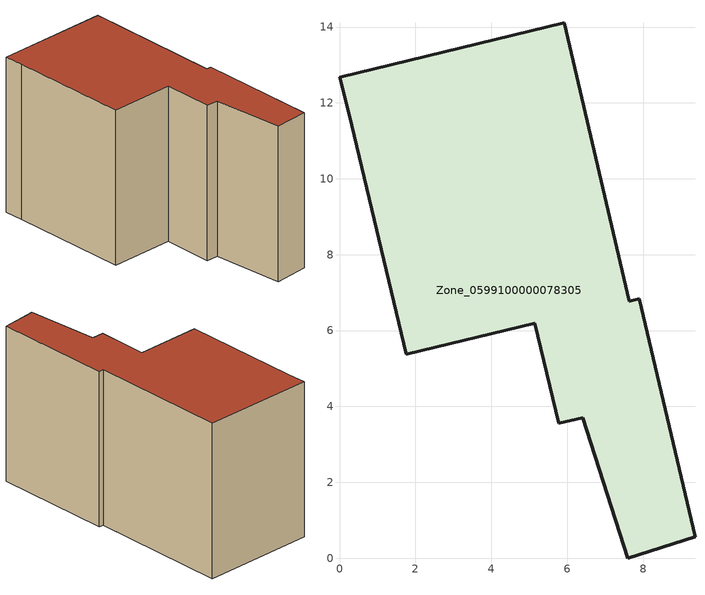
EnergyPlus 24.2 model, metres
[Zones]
Zone_0599100000078305
 floor ground (C_G): 5.78,3.56 5.15,6.19 1.76,5.37 0.26,11.69 0,12.68 5.93,14.11 7.63,6.78 7.9,6.84 9.37,0.57 7.6,0 6.42,3.69 z3.44
 wall outside (C_F): 7.63,6.78 5.93,14.11 0,12.68 0.26,11.69 1.76,5.37 5.15,6.19 5.78,3.56 6.42,3.69 7.6,0 9.37,0.57 7.9,6.84 7.63,6.78 z3.44:11.82
 roof outside (C_R): 9.37,0.57 7.9,6.84 7.63,6.78 5.93,14.11 0,12.68 0.26,11.69 1.76,5.37 5.15,6.19 5.78,3.56 6.42,3.69 7.6,0 z11.82
[BUILDING]
Pand.0599100000078305: North Axis=0; Terrain=City; Loads Convergence Tolerance Value=0.04; Temperature Convergence Tolerance Value=0.4; Solar Distribution=FullExterior; Maximum Number of Warmup Days=25; Minimum Number of Warmup Days=1
[Site:Location]
Rotterdam.The.Hague.AP_ZH_NLD Design_Conditions: Latitude=51.96; Longitude=4.45; Time Zone=1; Elevation=-4.5
[SITE:GROUNDTEMPERATURE:BUILDINGSURFACE]
18, 18, 18, 18, 18, 18, 18, 18, 18, 18, 18, 18
[MATERIAL] Thermal Absorptance=0.9; Solar Absorptance=0.7; Visible Absorptance=0.7
Name | Roughness | Thickness | Conductivity | Density | Specific Heat
G.TI.1946 | MediumSmooth | 0.15 | 1 | 540 | 1210
F.TI.1946 | Rough | 0.3 | 0.857143 | 1920 | 840
R.TI.1946 | MediumRough | 0.2 | 0.1 | 1500 | 1000
[CONSTRUCTION]
C_G: G.TI.1946
C_F: F.TI.1946
C_R: R.TI.1946
[ZONE]
Zone_0599100000078305: Type=1; Multiplier=1; Ceiling Height=Autocalculate; Volume=Autocalculate; Floor Area=autocalculate; Part of Total Floor Area=Yes
[ZONEINFILTRATION:DESIGNFLOWRATE]
Infil_Zone_0599100000078305: Zone or ZoneList or Space or SpaceList=Zone_0599100000078305; Schedule=AlwaysOn; Design Flow Rate Calculation Method=Flow/Area; Flow Rate per Floor Area=0.003; Constant Term Coefficient=1; Temperature Term Coefficient=0; Velocity Term Coefficient=0; Velocity Squared Term Coefficient=0
[HVACTEMPLATE:ZONE:IDEALLOADSAIRSYSTEM]
Zone_0599100000078305: Maximum Heating Supply Air Temperature=50; Minimum Cooling Supply Air Temperature=13; Maximum Heating Supply Air Humidity Ratio=0.0156; Minimum Cooling Supply Air Humidity Ratio=0.0077; Heating Limit=NoLimit; Cooling Limit=NoLimit; Dehumidification Control Type=ConstantSensibleHeatRatio; Cooling Sensible Heat Ratio=0.7; Dehumidification Setpoint=60; Humidification Control Type=None; Humidification Setpoint=30; Outdoor Air Method=None; Outdoor Air Flow Rate per Person=0.00944; Outdoor Air Flow Rate per Zone Floor Area=0; Outdoor Air Flow Rate per Zone=0; Demand Controlled Ventilation Type=None; Outdoor Air Economizer Type=NoEconomizer; Heat Recovery Type=None; Sensible Heat Recovery Effectiveness=0.7; Latent Heat Recovery Effectiveness=0.65
[ZONECONTROL:THERMOSTAT]
ThermostatControl_Zone_0599100000078305: Zone or ZoneList=Zone_0599100000078305; Control Type Schedule=DualSetpointControlType; Control 1=Thermostat_Zone_0599100000078305; Temperature Difference Between Cutout And Setpoint=0
[THERMOSTATSETPOINT:DUALSETPOINT]
Thermostat_Zone_0599100000078305: Heating Setpoint Temperature Schedule=HeatingSetpoint_Zone_0599100000078305; Cooling Setpoint Temperature Schedule=CoolingSetpoint_Zone_0599100000078305
[SCHEDULE:COMPACT]
HeatingSetpoint_Zone_0599100000078305: Through: 12/31, For: AllDays, Until: 24:00, 21
CoolingSetpoint_Zone_0599100000078305: Through: 12/31, For: AllDays, Until: 24:00, 24
DualSetpointControlType: Through: 12/31, For: AllDays, Until: 24:00, 4
AlwaysOn: Through: 12/31, For: AllDays, Until: 24:00, 1
